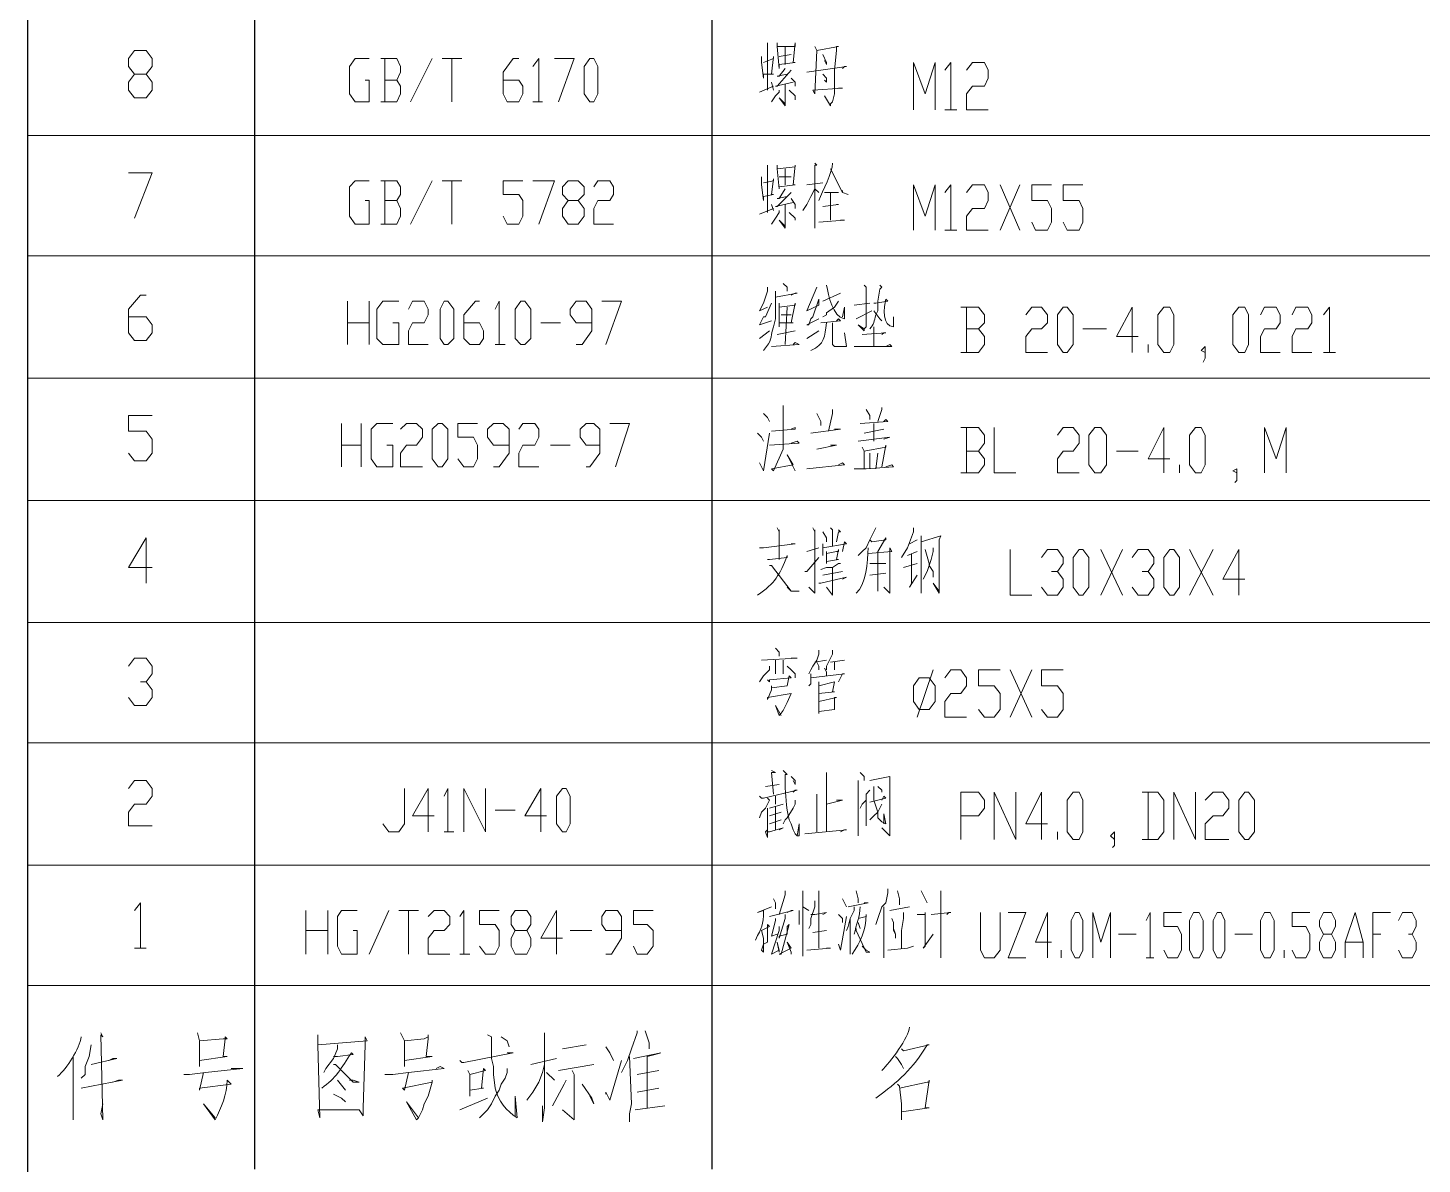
# Model space of a CAD drawing. Header units: millimetres. Extents: x -219 to 948, y -831 to -7.
# Drawn here: x 684 to 811.3, y -700.1 to -596.4 of the extents above; entities that cross this region are included whole.
import ezdxf

# ---------------------------------------------------------------- set-up
doc = ezdxf.new("R2010")
doc.units = ezdxf.units.MM
doc.layers.add('1', color=7, linetype='Continuous')

msp = doc.modelspace()

# ---------------------------------------------------------------- linework, layer by layer
at = {"layer": '1', "color": 0, "lineweight": 25}
for points in [[(684.04, -816.99), (684.04, -495.15)], [(704.74, -683.79), (704.74, -495.15)], [(746.5, -683.79), (746.5, -495.15)], [(704.74, -700.53), (704.74, -683.79)], [(746.5, -700.53), (746.5, -683.79)]]:
    msp.add_lwpolyline(points, dxfattribs=at)
at = {"layer": '1', "color": 0, "lineweight": 5}
for points in [[(751.54, -597.75), (751.54, -598.11), (751.54, -602.07)], [(752.44, -597.75), (752.44, -598.11), (752.62, -600.09), (752.62, -599.73), (754.06, -599.55), (753.88, -599.55), (754.06, -597.75), (754.06, -598.11), (752.44, -598.11)], [(753.16, -598.11), (753.16, -599.73)], [(755.86, -598.11), (756.04, -598.47), (755.86, -602.43), (755.68, -602.07), (758.38, -601.89), (758.02, -601.89)], [(756.04, -598.47), (758.02, -598.11), (757.84, -598.11), (757.84, -598.47), (757.66, -600.27), (757.66, -601.35), (757.66, -602.43), (757.48, -603.15), (757.3, -603.33), (757.3, -603.51), (756.76, -602.61), (757.3, -603.51)], [(693.76, -602.79), (693.22, -602.07), (693.22, -601.35), (693.76, -600.63), (694.84, -600.63), (695.38, -599.91), (695.38, -599.19), (694.84, -598.47), (693.76, -598.47), (693.22, -599.19), (693.22, -599.91), (693.76, -600.63)], [(714.82, -601.17), (715.18, -601.17), (715.18, -603.15), (713.92, -603.15), (713.38, -602.43), (713.38, -599.91), (713.92, -599.19), (715.18, -599.19)], [(717.7, -601.17), (718.06, -600.45), (718.06, -599.91), (717.7, -599.19), (716.26, -599.19)], [(716.62, -599.19), (716.62, -603.15)], [(718.96, -603.15), (720.94, -599.19)], [(721.84, -599.19), (723.64, -599.19)], [(722.74, -599.19), (722.74, -603.15)], [(727.42, -601.17), (728.86, -601.17), (729.22, -601.71), (729.22, -602.43), (728.86, -603.15), (727.78, -603.15), (727.42, -602.43), (727.42, -600.45), (728.32, -599.19), (728.86, -599.19)], [(730.12, -599.91), (730.66, -599.19), (730.66, -603.15)], [(732.1, -599.19), (733.9, -599.19), (732.46, -603.15)], [(735.34, -603.15), (734.8, -602.43), (734.8, -599.91), (735.34, -599.19), (735.7, -599.19), (736.06, -599.91), (736.06, -602.43), (735.7, -603.15), (735.34, -603.15)], [(751, -599.01), (751, -599.55), (751.18, -600.99), (751.18, -600.63), (752.08, -600.63), (751.9, -600.63), (752.08, -599.01), (752.08, -599.19), (751.18, -599.55)], [(752.62, -599.01), (753.7, -598.83)], [(756.58, -598.83), (756.94, -599.55), (756.94, -599.73), (756.76, -599.37)], [(694.84, -600.63), (695.38, -601.35), (695.38, -602.07), (694.84, -602.79), (693.76, -602.79)], [(753.7, -600.27), (752.44, -601.71), (752.26, -601.71), (753.88, -601.35)], [(753.16, -600.09), (752.62, -600.81), (752.44, -600.81), (753.34, -600.63)], [(755.14, -600.45), (758.74, -599.91), (758.56, -599.91), (758.38, -600.09)], [(756.58, -600.63), (756.94, -600.99), (756.94, -601.35), (756.76, -601.17)], [(764.86, -603.87), (764.86, -599.55), (765.94, -602.43), (766.84, -599.55), (766.84, -603.87)], [(767.74, -600.27), (768.28, -599.55), (768.28, -603.87)], [(769.72, -600.27), (770.26, -599.55), (771.34, -599.55), (771.7, -600.27), (771.7, -600.99), (771.34, -601.71), (770.26, -601.71), (769.72, -602.43), (769.72, -603.87), (771.7, -603.87)], [(716.26, -603.15), (717.7, -603.15), (718.06, -602.43), (718.06, -601.71), (717.7, -601.17), (716.62, -601.17)], [(750.82, -602.25), (752.08, -601.71)], [(751.9, -601.35), (752.08, -602.07)], [(753.16, -601.53), (753.16, -603.51), (752.62, -602.79), (753.16, -603.33)], [(753.7, -600.99), (754.06, -601.35), (754.06, -601.71)], [(730.12, -603.15), (731.02, -603.15)], [(752.62, -602.07), (752.62, -602.25), (752.26, -602.61), (751.9, -603.15)], [(753.52, -602.07), (754.06, -602.61), (754.06, -602.97)], [(767.74, -603.87), (768.82, -603.87)], [(684.04, -606.21), (933.7, -606.21)], [(751.54, -608.91), (751.54, -609.27), (751.54, -613.23)], [(752.44, -608.91), (752.44, -609.27), (752.62, -611.07), (752.62, -610.89), (754.06, -610.71), (753.88, -610.71), (754.06, -608.91), (754.06, -609.09), (752.44, -609.27)], [(753.16, -609.27), (753.16, -610.71)], [(755.86, -608.73), (756.04, -608.91), (755.86, -608.91), (755.86, -614.67), (755.86, -613.77)], [(757.3, -609.27), (758.38, -611.43), (758.92, -611.61), (758.38, -611.43), (758.38, -611.25)], [(693.22, -609.63), (695.38, -609.63), (693.76, -613.77)], [(714.82, -612.15), (715.18, -612.15), (715.18, -614.31), (713.92, -614.31), (713.38, -613.59), (713.38, -610.89), (713.92, -610.35), (715.18, -610.35)], [(717.7, -612.15), (718.06, -611.61), (718.06, -610.89), (717.7, -610.35), (716.26, -610.35)], [(716.62, -610.35), (716.62, -614.31)], [(718.96, -614.31), (720.94, -610.35)], [(721.84, -610.35), (723.64, -610.35)], [(722.74, -610.35), (722.74, -614.31)], [(727.42, -613.59), (727.78, -614.31), (728.86, -614.31), (729.22, -613.59), (729.22, -612.15), (728.86, -611.61), (727.42, -611.61), (727.42, -610.35), (729.22, -610.35)], [(730.12, -610.35), (732.1, -610.35), (730.66, -614.31)], [(733.36, -614.31), (732.82, -613.59), (732.82, -612.87), (733.36, -612.15), (734.26, -612.15), (734.8, -611.61), (734.8, -610.89), (734.26, -610.35), (733.36, -610.35), (732.82, -610.89), (732.82, -611.61), (733.36, -612.15)], [(735.7, -610.89), (736.06, -610.35), (737.14, -610.35), (737.5, -610.89), (737.5, -611.61), (737.14, -612.15), (736.06, -612.15), (735.7, -612.87), (735.7, -614.31), (737.5, -614.31)], [(751, -609.99), (751, -610.71), (751.18, -612.15), (751.18, -611.79), (752.08, -611.61), (751.9, -611.61), (752.08, -610.17), (752.08, -610.35), (751.18, -610.53)], [(752.62, -609.99), (753.7, -609.99)], [(755.14, -610.71), (756.58, -610.53)], [(764.86, -614.85), (764.86, -610.71), (765.94, -613.59), (766.84, -610.71), (766.84, -614.85)], [(767.74, -611.43), (768.28, -610.71), (768.28, -614.85)], [(769.72, -611.43), (770.26, -610.71), (771.34, -610.71), (771.7, -611.43), (771.7, -612.15), (771.34, -612.87), (770.26, -612.87), (769.72, -613.59), (769.72, -614.85), (771.7, -614.85)], [(772.78, -614.85), (774.58, -610.71)], [(772.78, -610.71), (774.58, -614.85)], [(775.66, -614.13), (776.02, -614.85), (777.1, -614.85), (777.46, -614.13), (777.46, -612.87), (777.1, -612.15), (775.66, -612.15), (775.66, -610.71), (777.46, -610.71)], [(778.54, -614.13), (778.9, -614.85), (779.98, -614.85), (780.34, -614.13), (780.34, -612.87), (779.98, -612.15), (778.54, -612.15), (778.54, -610.71), (780.34, -610.71)], [(753.7, -611.43), (752.44, -612.69), (752.26, -612.69), (753.88, -612.33)], [(753.16, -611.07), (752.62, -611.97), (752.44, -611.97), (753.34, -611.79)], [(753.7, -611.97), (754.06, -612.51), (754.06, -612.87)], [(755.86, -611.07), (755.5, -611.79), (755.14, -612.51), (754.78, -613.05)], [(755.86, -611.07), (756.22, -611.43)], [(758.02, -611.43), (756.76, -611.43)], [(757.3, -611.43), (757.3, -613.95)], [(716.26, -614.31), (717.7, -614.31), (718.06, -613.59), (718.06, -612.87), (717.7, -612.15), (716.62, -612.15)], [(734.26, -612.15), (734.8, -612.87), (734.8, -613.59), (734.26, -614.31), (733.36, -614.31)], [(750.82, -613.41), (752.08, -612.87)], [(751.9, -612.51), (752.08, -613.05)], [(752.62, -613.05), (752.62, -613.23), (752.26, -613.77), (751.9, -614.31)], [(753.16, -612.51), (753.16, -614.67), (752.62, -613.95), (753.16, -614.49)], [(753.52, -613.23), (754.06, -613.77), (754.06, -613.95)], [(756.58, -612.69), (758.02, -612.51), (757.84, -612.51)], [(756.22, -614.13), (758.56, -613.95), (758.38, -613.95), (758.2, -613.95)], [(767.74, -614.85), (768.82, -614.85)], [(684.04, -617.19), (933.7, -617.19)], [(752.98, -619.71), (753.34, -620.07), (753.34, -620.43)], [(693.22, -622.77), (694.84, -622.77), (695.38, -623.49), (695.38, -624.21), (694.84, -624.93), (693.76, -624.93), (693.22, -624.21), (693.22, -622.05), (694.3, -620.79), (694.84, -620.79)], [(751.54, -620.07), (751.54, -620.43), (751.18, -621.51), (750.82, -622.23), (751.54, -621.87)], [(752.26, -620.97), (754.24, -620.61), (754.06, -620.61), (753.7, -620.79)], [(756.04, -620.07), (755.14, -622.23), (755.14, -622.23), (756.22, -621.69), (756.22, -621.15), (755.68, -622.77), (755.5, -622.95), (755.32, -623.49), (755.14, -623.49), (756.22, -622.95)], [(758.2, -620.61), (756.58, -621.33)], [(760.36, -619.89), (760.54, -620.07), (760.54, -623.67), (760.36, -623.85), (760.36, -624.03), (759.82, -623.49), (760.36, -623.85)], [(713.2, -625.29), (713.2, -621.33)], [(715.18, -621.33), (715.18, -625.29)], [(717.34, -623.31), (717.88, -623.31), (717.88, -625.29), (716.44, -625.29), (715.9, -624.75), (715.9, -622.05), (716.44, -621.33), (717.88, -621.33)], [(718.78, -622.05), (719.14, -621.33), (720.22, -621.33), (720.58, -622.05), (720.58, -622.59), (720.22, -623.31), (719.14, -623.31), (718.78, -624.03), (718.78, -625.29), (720.58, -625.29)], [(722.02, -625.29), (721.66, -624.75), (721.66, -622.05), (722.02, -621.33), (722.38, -621.33), (722.92, -622.05), (722.92, -624.75), (722.38, -625.29), (722.02, -625.29)], [(723.82, -623.31), (725.26, -623.31), (725.62, -624.03), (725.62, -624.75), (725.26, -625.29), (724.36, -625.29), (723.82, -624.75), (723.82, -622.59), (724.9, -621.33), (725.26, -621.33)], [(726.7, -622.05), (727.06, -621.33), (727.06, -625.29)], [(729.04, -625.29), (728.5, -624.75), (728.5, -622.05), (729.04, -621.33), (729.4, -621.33), (729.94, -622.05), (729.94, -624.75), (729.4, -625.29), (729.04, -625.29)], [(734.08, -625.29), (734.62, -625.29), (735.52, -624.03), (735.52, -622.05), (734.98, -621.33), (734.08, -621.33), (733.54, -622.05), (733.54, -622.59), (734.08, -623.31), (735.52, -623.31)], [(736.42, -621.33), (738.22, -621.33), (736.78, -625.29)], [(751.9, -621.51), (751.9, -621.51), (751.36, -622.77), (751.18, -622.77), (750.82, -623.49), (751.9, -623.13)], [(752.62, -621.51), (752.62, -621.87), (752.62, -623.67), (752.62, -623.31), (753.88, -623.31), (753.7, -623.31), (754.06, -621.51), (754.06, -621.69), (752.62, -621.87)], [(753.34, -621.87), (753.16, -625.29)], [(758.02, -621.33), (757.66, -621.87), (756.94, -622.41), (756.94, -622.59), (756.58, -622.77)], [(759.46, -621.69), (760.9, -621.51)], [(759.64, -622.95), (761.08, -622.23)], [(761.26, -622.23), (761.8, -622.95), (761.98, -623.13)], [(770.8, -623.85), (771.34, -623.31), (771.34, -622.59), (770.8, -621.87), (769.18, -621.87)], [(769.72, -621.87), (769.72, -626.01)], [(775.12, -622.59), (775.66, -621.87), (776.56, -621.87), (777.1, -622.59), (777.1, -623.31), (776.56, -623.85), (775.66, -623.85), (775.12, -624.57), (775.12, -626.01), (777.1, -626.01)], [(778.54, -626.01), (778, -625.29), (778, -622.59), (778.54, -621.87), (778.9, -621.87), (779.44, -622.59), (779.44, -625.29), (778.9, -626.01), (778.54, -626.01)], [(785.38, -624.57), (783.4, -624.57), (784.84, -621.87), (784.84, -626.01)], [(787.72, -626.01), (787.18, -625.29), (787.18, -622.59), (787.72, -621.87), (788.26, -621.87), (788.62, -622.59), (788.62, -625.29), (788.26, -626.01), (787.72, -626.01)], [(794.56, -626.01), (794.02, -625.29), (794.02, -622.59), (794.56, -621.87), (795.1, -621.87), (795.46, -622.59), (795.46, -625.29), (795.1, -626.01), (794.56, -626.01)], [(796.54, -622.59), (796.9, -621.87), (797.98, -621.87), (798.34, -622.59), (798.34, -623.31), (797.98, -623.85), (796.9, -623.85), (796.54, -624.57), (796.54, -626.01), (798.34, -626.01)], [(799.42, -622.59), (799.78, -621.87), (800.86, -621.87), (801.22, -622.59), (801.22, -623.31), (800.86, -623.85), (799.78, -623.85), (799.42, -624.57), (799.42, -626.01), (801.22, -626.01)], [(802.3, -622.59), (802.84, -621.87), (802.84, -626.01)], [(713.2, -623.31), (715.18, -623.31)], [(730.84, -623.31), (732.64, -623.31)], [(752.8, -622.59), (753.7, -622.59)], [(756.4, -623.31), (758.2, -623.13), (758.02, -622.95), (757.84, -623.13)], [(757.48, -623.31), (757.48, -625.29), (757.66, -625.47), (757.84, -625.47), (758.56, -625.47), (758.74, -625.47), (758.56, -624.21), (758.74, -625.47)], [(750.82, -624.75), (751.72, -624.03)], [(754.06, -624.03), (752.44, -624.39)], [(755.14, -624.75), (756.22, -624.03)], [(760.18, -624.39), (762.34, -624.21), (762.16, -624.21), (761.98, -624.39)], [(761.26, -623.67), (761.26, -625.47)], [(769.18, -626.01), (770.8, -626.01), (771.34, -625.29), (771.34, -624.57), (770.8, -623.85), (769.72, -623.85)], [(780.34, -623.85), (782.5, -623.85)], [(726.7, -625.29), (727.6, -625.29)], [(751.9, -625.47), (754.42, -625.29), (754.06, -625.11), (753.88, -625.29)], [(759.46, -625.47), (762.88, -625.47), (762.7, -625.29), (762.34, -625.47)], [(786.28, -626.01), (786.28, -625.29)], [(791.32, -626.91), (791.5, -626.55), (791.5, -626.19), (791.5, -625.83), (791.5, -625.47), (791.14, -625.83), (791.5, -626.01), (791.5, -625.83)], [(802.3, -626.01), (803.38, -626.01)], [(684.04, -628.35), (933.7, -628.35)], [(752.98, -630.87), (752.98, -631.41), (752.98, -634.47), (752.98, -634.83), (752.08, -636.81), (751.9, -636.63), (753.88, -636.27), (753.34, -635.37), (753.88, -636.45), (754.06, -636.81)], [(761.98, -631.05), (761.98, -631.23), (761.62, -632.31)], [(693.22, -635.19), (693.76, -635.91), (694.84, -635.91), (695.38, -635.19), (695.38, -633.93), (694.84, -633.21), (693.22, -633.21), (693.22, -631.77), (695.38, -631.77)], [(751.18, -631.59), (751.54, -631.95), (751.72, -632.31)], [(756.04, -631.59), (756.22, -631.95), (756.4, -632.31), (756.4, -632.67)], [(757.48, -631.23), (757.48, -631.59), (757.12, -633.21)], [(760, -632.49), (762.52, -632.31), (762.34, -632.13), (762.16, -632.31)], [(760.54, -631.23), (760.9, -631.77), (760.9, -632.13)], [(712.66, -636.45), (712.66, -632.49)], [(714.46, -632.49), (714.46, -636.45)], [(716.8, -634.47), (717.34, -634.47), (717.34, -636.45), (715.9, -636.45), (715.36, -635.73), (715.36, -633.03), (715.9, -632.49), (717.34, -632.49)], [(718.06, -633.03), (718.6, -632.49), (719.5, -632.49), (720.04, -633.03), (720.04, -633.75), (719.5, -634.47), (718.6, -634.47), (718.06, -635.19), (718.06, -636.45), (720.04, -636.45)], [(721.48, -636.45), (720.94, -635.73), (720.94, -633.03), (721.48, -632.49), (721.84, -632.49), (722.38, -633.03), (722.38, -635.73), (721.84, -636.45), (721.48, -636.45)], [(723.28, -635.73), (723.82, -636.45), (724.72, -636.45), (725.08, -635.73), (725.08, -634.47), (724.72, -633.75), (723.28, -633.75), (723.28, -632.49), (725.08, -632.49)], [(726.52, -636.45), (727.06, -636.45), (727.96, -635.19), (727.96, -633.03), (727.42, -632.49), (726.52, -632.49), (725.98, -633.03), (725.98, -633.75), (726.52, -634.47), (727.96, -634.47)], [(728.86, -633.03), (729.22, -632.49), (730.3, -632.49), (730.66, -633.03), (730.66, -633.75), (730.3, -634.47), (729.22, -634.47), (728.86, -635.19), (728.86, -636.45), (730.66, -636.45)], [(734.98, -636.45), (735.34, -636.45), (736.24, -635.19), (736.24, -633.03), (735.7, -632.49), (734.98, -632.49), (734.44, -633.03), (734.44, -633.75), (734.98, -634.47), (736.24, -634.47)], [(737.14, -632.49), (738.94, -632.49), (737.68, -636.45)], [(750.64, -633.39), (751, -633.75), (751.18, -634.11)], [(750.82, -636.09), (751.18, -636.81), (751.72, -633.39)], [(751.9, -633.21), (754.06, -633.03), (754.06, -632.85), (753.7, -633.03)], [(755.5, -633.39), (758.2, -633.03), (758.02, -633.03), (757.66, -633.03)], [(759.82, -634.11), (762.7, -633.75), (762.7, -633.75), (762.16, -633.93)], [(762.16, -633.03), (760.36, -633.39)], [(761.26, -632.49), (761.26, -634.11)], [(770.8, -635.01), (771.34, -634.29), (771.34, -633.57), (770.8, -632.85), (769.18, -632.85)], [(769.72, -632.85), (769.72, -636.99)], [(772.24, -632.85), (772.24, -636.99), (774.22, -636.99)], [(778, -633.57), (778.54, -632.85), (779.44, -632.85), (779.98, -633.57), (779.98, -634.29), (779.44, -635.01), (778.54, -635.01), (778, -635.73), (778, -636.99), (779.98, -636.99)], [(781.42, -636.99), (780.88, -636.27), (780.88, -633.57), (781.42, -632.85), (781.96, -632.85), (782.5, -633.57), (782.5, -636.27), (781.96, -636.99), (781.42, -636.99)], [(788.26, -635.73), (786.28, -635.73), (787.72, -632.85), (787.72, -636.99)], [(790.6, -636.99), (790.06, -636.27), (790.06, -633.57), (790.6, -632.85), (791.14, -632.85), (791.5, -633.57), (791.5, -636.27), (791.14, -636.99), (790.6, -636.99)], [(796.9, -636.99), (796.9, -632.85), (797.98, -635.73), (798.88, -632.85), (798.88, -636.99)], [(712.66, -634.47), (714.46, -634.47)], [(731.74, -634.47), (733.54, -634.47)], [(751.72, -634.47), (754.42, -634.29), (754.24, -634.11), (753.7, -634.29)], [(756.04, -634.83), (757.84, -634.47), (757.3, -634.47)], [(760.18, -634.65), (760.36, -635.01), (760.36, -636.63)], [(760.36, -635.01), (762.34, -634.65), (762.34, -634.47), (761.98, -636.45)], [(769.18, -636.99), (770.8, -636.99), (771.34, -636.27), (771.34, -635.73), (770.8, -635.01), (769.72, -635.01)], [(783.4, -635.01), (785.38, -635.01)], [(755.14, -636.63), (758.56, -636.27), (758.38, -636.09), (758.02, -636.27)], [(759.46, -636.63), (759.64, -636.63), (760.54, -636.63), (763.06, -636.45), (762.88, -636.27), (762.34, -636.45)], [(760.9, -635.19), (760.9, -636.63)], [(761.62, -635.19), (761.44, -636.63)], [(789.16, -636.99), (789.16, -636.27)], [(794.2, -637.89), (794.38, -637.71), (794.38, -637.35), (794.38, -636.81), (794.38, -636.63), (794.02, -636.81), (794.38, -636.99), (794.38, -636.81)], [(684.04, -639.51), (933.7, -639.51)], [(752.44, -642.03), (752.62, -642.39), (752.62, -642.21), (752.62, -644.91)], [(755.68, -642.03), (755.86, -642.39), (755.86, -642.21), (755.86, -647.97), (755.32, -647.43)], [(756.58, -642.39), (756.94, -642.93), (756.94, -643.29)], [(757.3, -642.03), (757.48, -642.21), (757.48, -643.65)], [(758.02, -642.21), (758.2, -642.39), (758.02, -642.39), (757.84, -643.29)], [(761.44, -642.03), (761.26, -642.39), (760.9, -643.11), (760.9, -643.11), (760.54, -643.83), (760.18, -644.19), (759.82, -644.55)], [(764.86, -642.03), (764.86, -642.39), (764.32, -643.83), (763.78, -644.73)], [(695.38, -645.63), (693.22, -645.63), (694.84, -642.93), (694.84, -647.07)], [(750.82, -643.83), (751.18, -643.83), (754.06, -643.47), (754.06, -643.47), (753.7, -643.47)], [(755.14, -644.19), (756.22, -643.83)], [(756.58, -643.47), (756.58, -644.55), (756.58, -643.83), (758.74, -643.47), (758.56, -643.29), (758.38, -644.19)], [(760.72, -644.37), (762.88, -644.19), (762.7, -643.83), (762.7, -647.43), (762.7, -647.97), (762.16, -647.43), (762.7, -647.97)], [(760.9, -643.11), (761.08, -643.29), (762.34, -643.11), (762.34, -642.93), (761.62, -644.19), (761.62, -647.79), (761.62, -646.71)], [(764.5, -643.47), (765.22, -643.11)], [(765.58, -642.75), (765.58, -643.29), (765.58, -647.97), (765.58, -647.07)], [(765.58, -643.29), (767.38, -642.75), (767.38, -642.75), (767.2, -643.11), (767.2, -647.97), (766.66, -647.07), (767.2, -647.79)], [(766.66, -643.83), (766.66, -644.19), (766.48, -644.91), (766.12, -645.99), (765.76, -646.71)], [(754.96, -645.99), (755.14, -645.99), (755.14, -645.99), (756.22, -644.73)], [(756.94, -644.19), (756.94, -644.37), (756.94, -645.27), (756.94, -645.09), (758.02, -644.91), (757.84, -644.91), (758.02, -644.01), (758.02, -644.19), (757.84, -644.19), (756.94, -644.37)], [(765.22, -644.19), (764.32, -644.55)], [(764.68, -644.37), (764.68, -647.07), (764.5, -647.43), (765.22, -646.35)], [(765.94, -644.01), (766.3, -645.27), (766.3, -645.45), (766.66, -645.99), (766.66, -646.35), (766.66, -646.53)], [(773.68, -644.01), (773.68, -648.15), (775.66, -648.15)], [(776.56, -644.73), (777.1, -644.01), (778, -644.01), (778.54, -644.73), (778.54, -645.27), (778, -645.99), (777.46, -645.99)], [(779.98, -648.15), (779.44, -647.43), (779.44, -644.73), (779.98, -644.01), (780.34, -644.01), (780.88, -644.73), (780.88, -647.43), (780.34, -648.15), (779.98, -648.15)], [(781.96, -648.15), (783.94, -644.01)], [(781.96, -644.01), (783.94, -648.15)], [(784.84, -644.73), (785.38, -644.01), (786.28, -644.01), (786.82, -644.73), (786.82, -645.27), (786.28, -645.99), (785.74, -645.99)], [(788.26, -648.15), (787.72, -647.43), (787.72, -644.73), (788.26, -644.01), (788.62, -644.01), (789.16, -644.73), (789.16, -647.43), (788.62, -648.15), (788.26, -648.15)], [(790.06, -648.15), (792.22, -644.01)], [(790.06, -644.01), (792.22, -648.15)], [(795.1, -646.71), (793.12, -646.71), (794.56, -644.01), (794.56, -648.15)], [(751.72, -645.45), (751.9, -645.45), (753.7, -647.79), (754.42, -647.79), (753.7, -647.79), (753.34, -647.43)], [(758.02, -645.27), (758.2, -645.27), (758.02, -645.27), (757.48, -645.63), (756.94, -645.63), (756.4, -645.81)], [(756.58, -646.35), (758.38, -645.99)], [(757.48, -645.63), (757.48, -648.15), (756.94, -647.43), (757.48, -648.15), (757.48, -647.97)], [(762.34, -645.27), (760.9, -645.27)], [(760.9, -646.35), (762.34, -646.17)], [(765.22, -645.27), (763.96, -645.63)], [(778, -645.99), (778.54, -646.71), (778.54, -647.43), (778, -648.15), (777.1, -648.15), (776.56, -647.43)], [(786.28, -645.99), (786.82, -646.71), (786.82, -647.43), (786.28, -648.15), (785.38, -648.15), (784.84, -647.43)], [(756.22, -647.07), (756.4, -647.07), (758.74, -646.53), (758.74, -646.53), (758.38, -646.71)], [(684.04, -650.67), (933.7, -650.67)], [(693.22, -654.63), (693.76, -653.91), (694.84, -653.91), (695.38, -654.63), (695.38, -655.35), (694.84, -656.07), (694.3, -656.07)], [(751, -654.09), (754.24, -653.91), (753.7, -653.91)], [(752.26, -653.01), (752.62, -653.37), (752.62, -653.73)], [(752.26, -654.09), (752.26, -655.35)], [(752.98, -654.09), (752.98, -655.35)], [(756.22, -653.19), (756.22, -653.55), (756.04, -654.09), (755.68, -654.63), (755.68, -654.63), (755.5, -654.99), (755.32, -655.35)], [(755.86, -654.27), (756.94, -654.09)], [(757.48, -653.19), (757.48, -653.55), (757.3, -653.91), (756.94, -654.63), (756.94, -654.99)], [(757.3, -654.27), (758.56, -654.09)], [(751.72, -654.63), (751.72, -654.99), (751.54, -655.17), (751.18, -655.53), (750.82, -656.07), (750.82, -656.07)], [(753.34, -654.63), (753.7, -654.99), (754.06, -655.35), (754.06, -655.71)], [(755.5, -655.35), (755.5, -656.07), (755.5, -656.25), (755.32, -656.43)], [(755.5, -655.71), (758.56, -655.35), (758.38, -655.35), (758.02, -656.07)], [(756.04, -654.27), (756.22, -654.63), (756.22, -654.99)], [(756.76, -654.81), (756.94, -655.17), (756.94, -655.53)], [(757.66, -654.27), (757.66, -654.63), (757.66, -654.99)], [(765.22, -659.31), (766.66, -654.99)], [(767.74, -655.71), (768.28, -654.99), (769.18, -654.99), (769.72, -655.71), (769.72, -656.43), (769.18, -657.15), (768.28, -657.15), (767.74, -657.87), (767.74, -659.31), (769.72, -659.31)], [(770.8, -658.59), (771.34, -659.31), (772.24, -659.31), (772.78, -658.59), (772.78, -657.15), (772.24, -656.43), (770.8, -656.43), (770.8, -654.99), (772.78, -654.99)], [(773.68, -659.31), (775.66, -654.99)], [(773.68, -654.99), (775.66, -659.31)], [(776.56, -658.59), (777.1, -659.31), (778, -659.31), (778.54, -658.59), (778.54, -657.15), (778, -656.43), (776.56, -656.43), (776.56, -654.99), (778.54, -654.99)], [(694.84, -656.07), (695.38, -656.79), (695.38, -657.51), (694.84, -658.23), (693.76, -658.23), (693.22, -657.51)], [(756.22, -656.07), (756.22, -658.95), (756.22, -658.41)], [(756.22, -656.43), (757.66, -656.07), (757.66, -656.07), (757.48, -656.97), (757.66, -656.97), (756.22, -657.15)], [(765.4, -658.59), (764.86, -657.87), (764.86, -656.43), (765.4, -655.71), (766.3, -655.71), (766.84, -656.43), (766.84, -657.87), (766.3, -658.59), (765.4, -658.59)], [(756.22, -657.87), (757.84, -657.51), (757.66, -657.51), (757.66, -658.59), (757.66, -658.59), (756.22, -658.77)], [(684.04, -661.65), (933.7, -661.65)], [(751.9, -664.17), (752.26, -664.35), (751.9, -664.35), (752.08, -666.33)], [(693.22, -665.79), (693.76, -665.07), (694.84, -665.07), (695.38, -665.79), (695.38, -666.51), (694.84, -667.23), (693.76, -667.23), (693.22, -667.95), (693.22, -669.21), (695.38, -669.21)], [(751.36, -665.61), (752.62, -665.43)], [(753.7, -664.71), (754.06, -665.07), (754.06, -665.43), (753.88, -665.07)], [(756.94, -664.35), (756.94, -669.75)], [(759.82, -665.07), (759.82, -665.43), (759.82, -665.25), (759.82, -669.03), (759.82, -670.11), (759.82, -669.39)], [(760, -664.35), (760.36, -664.71), (760.36, -665.07)], [(760.9, -665.07), (762.7, -664.71), (762.7, -669.75), (762.7, -669.93), (762.7, -670.11), (762.34, -669.75), (761.98, -669.39), (762.7, -670.11)], [(716.44, -669.03), (716.98, -669.75), (717.88, -669.75), (718.42, -669.03), (718.42, -665.79)], [(721.12, -668.31), (719.14, -668.31), (720.58, -665.79), (720.58, -669.75)], [(722.02, -666.51), (722.38, -665.79), (722.38, -669.75)], [(723.82, -669.75), (723.82, -665.79), (725.8, -669.75), (725.8, -665.79)], [(731.38, -668.31), (729.4, -668.31), (730.84, -665.79), (730.84, -669.75)], [(732.82, -669.75), (732.28, -669.03), (732.28, -666.51), (732.82, -665.79), (733.18, -665.79), (733.54, -666.51), (733.54, -669.03), (733.18, -669.75), (732.82, -669.75)], [(750.82, -666.51), (751, -666.69), (751.18, -666.69), (754.24, -665.97), (754.06, -665.97), (753.88, -666.15)], [(751.54, -666.69), (751.72, -666.87), (751.72, -666.87), (751.36, -667.59), (751, -667.95), (750.82, -668.49)], [(752.26, -666.51), (752.26, -666.87), (752.26, -667.23)], [(756.04, -666.33), (756.04, -669.75)], [(760.9, -665.97), (760.54, -666.33), (760.54, -666.87), (760.18, -667.23), (760, -667.59)], [(760.54, -666.51), (760.54, -669.21), (760.54, -668.49)], [(760.9, -667.05), (762.34, -666.69), (762.16, -666.51), (761.98, -666.87)], [(761.26, -665.61), (761.26, -665.79), (761.26, -666.87), (761.62, -667.95), (761.62, -668.49), (761.98, -668.85), (762.34, -669.03), (762.16, -668.13), (762.16, -669.03)], [(761.62, -665.61), (761.98, -665.97), (761.98, -666.15)], [(769.18, -670.47), (769.18, -666.15), (770.8, -666.15), (771.34, -666.87), (771.34, -667.59), (770.8, -668.31), (769.18, -668.31)], [(772.24, -670.47), (772.24, -666.15), (774.22, -670.47), (774.22, -666.15)], [(777.1, -669.03), (775.12, -669.03), (776.56, -666.15), (776.56, -670.47)], [(779.44, -670.47), (778.9, -669.75), (778.9, -666.87), (779.44, -666.15), (779.98, -666.15), (780.34, -666.87), (780.34, -669.75), (779.98, -670.47), (779.44, -670.47)], [(785.74, -670.47), (787.18, -670.47), (787.72, -669.75), (787.72, -666.87), (787.18, -666.15), (785.74, -666.15)], [(786.28, -666.15), (786.28, -670.47)], [(788.62, -670.47), (788.62, -666.15), (790.6, -670.47), (790.6, -666.15)], [(791.5, -666.87), (792.22, -666.15), (793.12, -666.15), (793.66, -666.87), (793.66, -667.59), (793.12, -668.31), (792.22, -668.31), (791.5, -669.03), (791.5, -670.47), (793.66, -670.47)], [(795.1, -670.47), (794.56, -669.75), (794.56, -666.87), (795.1, -666.15), (795.46, -666.15), (796, -666.87), (796, -669.75), (795.46, -670.47), (795.1, -670.47)], [(726.7, -667.77), (728.5, -667.77)], [(751.54, -667.59), (751.54, -670.29), (751.36, -669.75), (751.54, -669.57)], [(751.72, -667.59), (752.98, -667.23)], [(751.72, -668.31), (752.8, -667.95)], [(752.26, -667.41), (752.26, -669.57)], [(752.26, -667.41), (752.26, -669.57)], [(754.06, -666.87), (754.06, -667.23), (754.06, -667.23), (753.88, -667.59), (753.34, -668.49), (753.16, -668.67), (752.98, -669.03)], [(756.94, -667.23), (758.38, -666.87), (758.02, -666.87), (757.84, -666.87)], [(761.98, -667.23), (761.62, -667.95), (761.26, -668.31), (760.9, -668.67)], [(751.72, -669.03), (752.8, -668.67)], [(722.02, -669.75), (722.92, -669.75)], [(751.54, -669.75), (751.72, -669.75), (752.98, -669.39), (752.98, -669.39), (752.62, -669.57)], [(754.96, -669.93), (758.74, -669.57), (758.56, -669.57), (758.2, -669.75)], [(778, -670.47), (778, -669.75)], [(783.04, -671.19), (783.22, -671.01), (783.22, -670.65), (783.22, -670.11), (783.22, -669.75), (782.86, -670.11), (783.22, -670.47), (783.22, -670.11)], [(684.04, -672.81), (933.7, -672.81)], [(753.16, -675.15), (753.16, -675.51), (752.62, -677.31)], [(754.78, -675.15), (754.78, -681.09), (754.78, -680.73), (754.78, -680.19)], [(756.22, -675.15), (756.22, -680.37)], [(759.64, -675.15), (759.82, -675.87), (759.82, -676.23)], [(762.52, -674.97), (762.52, -675.33), (762.34, -676.23), (761.98, -676.59), (761.62, -677.67), (761.44, -678.21)], [(763.42, -675.15), (763.6, -675.87), (763.6, -676.41), (763.6, -676.05)], [(765.58, -675.15), (765.94, -675.87), (766.12, -676.23)], [(767.38, -675.15), (767.38, -681.27), (767.38, -680.19)], [(693.76, -676.95), (694.3, -676.23), (694.3, -680.37)], [(709.42, -680.91), (709.42, -676.95)], [(711.4, -676.95), (711.4, -680.91)], [(713.74, -678.75), (714.1, -678.75), (714.1, -680.91), (712.66, -680.91), (712.3, -680.19), (712.3, -677.49), (712.66, -676.95), (714.1, -676.95)], [(715.18, -680.91), (716.98, -676.95)], [(717.88, -676.95), (719.68, -676.95)], [(718.78, -676.95), (718.78, -680.91)], [(720.58, -677.49), (721.12, -676.95), (722.02, -676.95), (722.56, -677.49), (722.56, -678.21), (722.02, -678.75), (721.12, -678.75), (720.58, -679.47), (720.58, -680.91), (722.56, -680.91)], [(723.46, -677.49), (723.82, -676.95), (723.82, -680.91)], [(725.26, -680.19), (725.8, -680.91), (726.7, -680.91), (727.06, -680.19), (727.06, -678.75), (726.7, -678.21), (725.26, -678.21), (725.26, -676.95), (727.06, -676.95)], [(728.5, -680.91), (728.14, -680.19), (728.14, -679.47), (728.5, -678.75), (729.58, -678.75), (729.94, -678.21), (729.94, -677.49), (729.58, -676.95), (728.5, -676.95), (728.14, -677.49), (728.14, -678.21), (728.5, -678.75)], [(732.82, -679.47), (730.84, -679.47), (732.28, -676.95), (732.28, -680.91)], [(736.78, -680.91), (737.32, -680.91), (738.22, -679.47), (738.22, -677.49), (737.86, -676.95), (736.78, -676.95), (736.42, -677.49), (736.42, -678.21), (736.78, -678.75), (738.22, -678.75)], [(739.3, -680.19), (739.66, -680.91), (740.56, -680.91), (741.1, -680.19), (741.1, -678.75), (740.56, -678.21), (739.3, -678.21), (739.3, -676.95), (741.1, -676.95)], [(751.72, -677.49), (753.88, -676.95), (753.7, -676.95), (753.34, -677.13)], [(752.08, -675.87), (752.26, -676.23), (752.26, -676.77)], [(754.42, -676.95), (754.42, -677.67), (754.42, -678.03), (754.42, -678.21)], [(754.78, -676.59), (755.32, -676.95)], [(755.86, -676.05), (755.86, -676.59), (755.5, -677.67), (755.5, -678.21), (755.32, -678.57)], [(758.38, -675.87), (758.56, -676.23), (758.74, -676.59)], [(759.46, -676.59), (759.46, -676.95), (759.1, -677.67), (758.92, -678.39), (758.74, -678.75)], [(758.92, -676.59), (760.72, -676.23), (760.36, -676.23)], [(762.16, -676.59), (762.16, -681.27), (762.16, -680.37)], [(762.7, -676.95), (764.5, -676.59)], [(751, -678.75), (751.18, -679.47), (751.18, -680.73), (751, -680.55), (751.18, -680.01), (751.54, -679.83), (751.54, -679.83), (751.54, -678.21), (751.72, -678.39), (751, -678.75)], [(752.26, -677.67), (752.26, -677.85), (751.9, -679.29), (752.44, -679.11)], [(753.16, -677.31), (753.16, -677.67), (752.62, -679.47), (752.62, -679.29), (753.34, -679.11), (753.34, -678.39), (753.52, -678.21), (752.8, -680.91), (752.62, -680.91), (753.7, -680.37), (753.34, -679.83), (753.7, -680.73), (753.7, -680.91)], [(755.5, -677.31), (755.86, -677.31), (756.94, -677.13), (756.94, -677.13), (756.58, -677.31)], [(758.02, -677.31), (758.38, -677.67), (758.38, -677.67), (758.38, -678.03)], [(758.02, -680.01), (758.2, -680.55), (758.74, -677.49)], [(759.1, -677.67), (759.1, -680.91), (759.1, -680.19)], [(759.82, -678.03), (760, -678.57)], [(762.88, -677.67), (763.06, -678.03), (763.06, -678.75), (763.24, -679.11), (763.24, -679.47), (763.24, -679.11), (763.06, -678.57)], [(763.96, -677.13), (763.96, -677.67), (763.78, -678.75), (763.78, -679.47), (763.78, -680.37)], [(765.22, -677.31), (765.94, -677.31), (765.94, -677.13), (765.94, -680.19), (765.76, -680.37), (766.66, -679.11)], [(766.48, -677.31), (768.28, -677.13), (768.1, -677.13), (767.92, -677.31)], [(770.98, -677.13), (770.98, -680.55), (771.34, -681.27), (772.24, -681.27), (772.78, -680.55), (772.78, -677.13)], [(773.5, -677.13), (775.12, -677.13), (773.5, -681.27), (775.12, -681.27)], [(777.46, -679.83), (776.02, -679.83), (777.1, -677.13), (777.1, -681.27)], [(779.62, -681.27), (779.26, -680.55), (779.26, -677.85), (779.62, -677.13), (779.98, -677.13), (780.34, -677.85), (780.34, -680.55), (779.98, -681.27), (779.62, -681.27)], [(781.24, -681.27), (781.24, -677.13), (781.96, -679.83), (782.86, -677.13), (782.86, -681.27)], [(786.1, -677.85), (786.46, -677.13), (786.46, -681.27)], [(787.72, -680.55), (788.08, -681.27), (788.98, -681.27), (789.34, -680.55), (789.34, -679.11), (788.98, -678.39), (787.72, -678.39), (787.72, -677.13), (789.34, -677.13)], [(790.42, -681.27), (790.06, -680.55), (790.06, -677.85), (790.42, -677.13), (790.96, -677.13), (791.32, -677.85), (791.32, -680.55), (790.96, -681.27), (790.42, -681.27)], [(792.58, -681.27), (792.22, -680.55), (792.22, -677.85), (792.58, -677.13), (792.94, -677.13), (793.3, -677.85), (793.3, -680.55), (792.94, -681.27), (792.58, -681.27)], [(796.9, -681.27), (796.54, -680.55), (796.54, -677.85), (796.9, -677.13), (797.44, -677.13), (797.8, -677.85), (797.8, -680.55), (797.44, -681.27), (796.9, -681.27)], [(799.42, -680.55), (799.78, -681.27), (800.68, -681.27), (801.04, -680.55), (801.04, -679.11), (800.68, -678.39), (799.42, -678.39), (799.42, -677.13), (801.04, -677.13)], [(802.3, -681.27), (801.94, -680.55), (801.94, -679.83), (802.3, -679.11), (803.02, -679.11), (803.38, -678.39), (803.38, -677.85), (803.02, -677.13), (802.3, -677.13), (801.94, -677.85), (801.94, -678.39), (802.3, -679.11)], [(804.28, -681.27), (804.28, -679.83), (805.18, -677.13), (805.9, -679.83), (805.9, -681.27)], [(806.8, -681.27), (806.8, -677.13), (808.42, -677.13)], [(809.14, -677.85), (809.5, -677.13), (810.4, -677.13), (810.76, -677.85), (810.76, -678.39), (810.4, -679.11), (810.04, -679.11)], [(709.42, -678.75), (711.4, -678.75)], [(729.58, -678.75), (729.94, -679.47), (729.94, -680.19), (729.58, -680.91), (728.5, -680.91)], [(733.54, -678.75), (735.52, -678.75)], [(752.62, -678.39), (752.62, -678.75), (751.9, -680.91), (751.9, -680.91), (752.62, -680.55), (752.44, -679.83), (752.62, -680.73), (752.62, -680.55)], [(755.68, -678.93), (756.94, -678.75)], [(759.64, -678.57), (759.64, -678.75), (760.54, -680.73), (760.9, -680.73), (760.54, -680.55), (760.18, -680.19)], [(783.58, -679.11), (785.2, -679.11)], [(794.2, -679.11), (795.82, -679.11)], [(803.02, -679.11), (803.38, -679.83), (803.38, -680.55), (803.02, -681.27), (802.3, -681.27)], [(806.8, -679.11), (807.52, -679.11)], [(810.4, -679.11), (810.76, -679.83), (810.76, -680.55), (810.4, -681.27), (809.5, -681.27), (809.14, -680.55)], [(693.76, -680.37), (694.84, -680.37)], [(755.14, -680.55), (757.3, -680.37), (756.94, -680.37)], [(762.52, -680.55), (764.32, -680.37), (764.86, -680.19)], [(778.36, -681.27), (778.36, -680.55)], [(798.7, -681.27), (798.7, -680.55)], [(804.28, -679.83), (805.9, -679.83)], [(723.46, -680.91), (724.36, -680.91)], [(786.1, -681.27), (786.82, -681.27)], [(684.04, -683.79), (933.7, -683.79)], [(690.7, -688.11), (690.88, -688.47), (690.7, -688.29), (690.88, -696.03), (690.7, -695.49), (690.88, -694.59)], [(699.52, -688.11), (699.7, -688.83), (699.7, -691.17), (699.7, -690.63), (702.22, -690.27), (701.86, -690.27), (702.04, -688.65), (702.04, -688.47), (702.22, -688.65), (701.86, -688.65), (699.7, -688.83)], [(710.5, -688.29), (710.5, -689.19), (710.68, -695.85), (710.5, -695.13), (714.28, -695.13), (713.56, -695.13)], [(710.5, -689.19), (715, -688.83), (714.82, -688.47), (714.82, -689.19), (714.64, -694.95), (714.64, -695.67), (714.28, -695.13)], [(718.06, -688.11), (718.42, -688.83), (718.42, -691.17), (718.42, -690.63), (720.94, -690.27), (720.4, -690.27), (720.58, -688.65), (720.58, -688.29), (720.58, -688.47), (720.22, -688.65), (718.42, -688.83)], [(727.24, -688.47), (727.78, -688.83), (727.96, -689.37)], [(731.2, -688.11), (731.2, -694.95), (731.02, -696.21), (731.02, -694.77)], [(739.66, -687.93), (739.66, -688.11), (739.12, -689.55), (738.76, -690.63), (738.22, -691.71)], [(740.38, -687.93), (740.74, -689.01), (740.74, -689.19), (740.74, -689.55)], [(689.8, -689.19), (689.62, -690.27), (689.26, -691.17), (689.26, -691.89), (688.9, -692.25)], [(712.3, -689.19), (712.3, -689.55), (711.94, -690.45), (711.22, -691.35), (711.04, -691.71)], [(732.82, -689.55), (734.98, -689.19)], [(736.78, -689.37), (737.14, -689.91), (737.5, -690.63)], [(688.18, -690.27), (688.18, -696.03), (688.18, -694.95)], [(689.8, -690.99), (692.14, -690.45), (691.78, -690.45), (691.42, -690.63)], [(711.94, -690.99), (712.12, -690.99), (713.74, -692.61), (714.28, -692.61), (713.74, -692.43), (713.38, -692.43)], [(723.46, -690.63), (723.64, -690.81), (723.82, -690.81), (728.32, -689.91), (728.14, -689.91), (727.78, -689.91)], [(731.2, -690.99), (731.02, -691.71), (730.66, -692.61), (730.12, -693.51), (729.58, -694.23)], [(729.94, -690.99), (732.28, -690.45)], [(732.46, -691.53), (735.7, -690.99)], [(736.78, -693.69), (736.78, -693.51), (737.14, -694.23), (738.22, -690.63)], [(738.94, -690.27), (739.12, -694.59), (738.94, -695.49), (738.94, -696.21), (738.94, -695.67)], [(739.3, -690.45), (741.82, -689.91), (741.82, -689.91), (741.28, -690.09), (740.56, -690.27), (740.56, -694.95)], [(763.24, -690.27), (763.42, -690.45), (763.78, -690.99), (763.96, -691.35), (763.78, -690.99)], [(698.26, -691.89), (698.8, -691.89), (700.24, -691.71), (703.66, -691.35), (703.3, -691.35), (702.58, -691.35)], [(716.62, -691.89), (717.34, -691.89), (718.78, -691.71), (722.02, -691.35), (721.66, -691.17), (721.3, -691.35)], [(718.78, -691.71), (718.42, -693.33), (718.24, -693.15), (720.94, -692.61), (720.94, -692.43), (720.94, -692.61), (720.58, -693.87), (720.22, -694.59), (720.04, -695.13), (719.86, -695.49), (719.68, -695.85), (719.5, -696.03), (718.6, -694.41), (719.68, -695.85)], [(724.18, -691.53), (724.36, -691.89), (724.36, -693.87), (724.36, -693.33), (725.62, -693.15), (725.44, -693.15), (725.62, -691.35), (725.8, -691.53), (724.36, -691.89)], [(727.78, -691.35), (727.78, -691.71), (727.6, -692.25), (727.24, -692.79), (727.06, -693.33), (726.7, -693.87), (726.34, -694.59), (725.98, -695.13), (725.26, -695.85)], [(731.38, -691.71), (732.1, -692.43)], [(733.72, -691.53), (733.9, -691.89), (733.9, -695.13), (733.9, -695.85), (733.9, -696.03), (732.82, -695.13), (733.9, -696.03)], [(739.66, -691.89), (741.64, -691.53)], [(688.9, -693.15), (692.68, -692.43), (692.32, -692.43), (691.78, -692.61)], [(712.3, -692.43), (713.02, -693.33)], [(733.18, -692.43), (733, -692.79), (731.92, -694.77)], [(734.62, -692.79), (735.52, -694.05), (735.7, -694.59), (735.34, -693.87)], [(739.66, -693.51), (741.64, -693.15)], [(763.42, -692.79), (763.6, -692.97), (763.78, -694.59), (763.78, -696.03), (763.78, -695.31), (766.3, -694.95), (765.94, -694.95), (766.3, -692.43), (766.3, -692.61), (766.12, -692.61), (763.6, -693.15)], [(711.94, -693.69), (712.66, -694.05), (713.02, -694.41)], [(723.46, -695.13), (723.46, -695.13), (725.98, -694.05)], [(739.48, -695.13), (742.18, -694.77)]]:
    msp.add_lwpolyline(points, dxfattribs=at)
for points in [[(757.48, -608.73), (757.48, -609.63), (756.58, -611.25), (756.22, -612.15)], [(756.94, -623.31), (756.76, -624.57), (756.76, -625.29), (755.5, -625.83)], [(760.72, -643.83), (760.72, -645.09), (760.54, -647.25), (759.64, -647.97)], [(760, -676.59), (760, -677.49), (759.64, -678.21), (759.46, -679.11)], [(688.9, -688.47), (688.72, -689.55), (687.64, -691.35), (686.74, -692.07)], [(764.5, -687.57), (764.5, -688.47), (762.7, -690.81), (761.98, -691.53)]]:
    msp.add_open_spline(points, degree=3, dxfattribs=at)
for points, knots in [([(752.26, -620.43), (752.26, -620.43), (752.26, -620.97), (752.26, -620.97), (752.26, -620.97), (752.26, -621.69), (752.26, -621.69), (752.26, -621.69), (752.26, -622.95), (752.26, -622.95), (752.26, -622.95), (752.08, -623.67), (752.08, -623.67), (751.72, -624.93), (752.08, -624.75), (751.18, -625.83)], [0, 0, 0, 0, 1, 1, 1, 2, 2, 2, 3, 3, 3, 4, 4, 4, 5, 5, 5, 5]), ([(756.94, -619.89), (757.12, -620.79), (757.48, -622.77), (758.56, -622.95), (758.56, -622.95), (758.56, -621.87), (758.56, -621.87), (758.56, -621.87), (758.38, -622.77), (758.38, -622.77)], [0, 0, 0, 0, 1, 1, 1, 2, 2, 2, 3, 3, 3, 3]), ([(761.8, -619.89), (761.8, -619.89), (761.98, -620.07), (761.98, -620.07), (761.98, -620.07), (761.8, -620.25), (761.8, -620.25), (761.8, -620.25), (761.62, -621.33), (761.62, -621.33), (761.62, -621.33), (761.62, -621.87), (761.62, -621.87), (761.62, -621.87), (761.62, -622.23), (761.62, -622.23), (761.62, -622.23), (761.44, -622.59), (761.44, -622.59), (761.26, -623.13), (761.26, -623.49), (760.9, -623.85)], [0, 0, 0, 0, 1, 1, 1, 2, 2, 2, 3, 3, 3, 4, 4, 4, 5, 5, 5, 6, 6, 6, 7, 7, 7, 7]), ([(761.26, -621.51), (761.26, -621.51), (761.44, -621.51), (761.44, -621.51), (761.44, -621.51), (762.52, -621.33), (762.52, -621.33), (762.52, -621.33), (762.34, -621.15), (762.34, -621.15), (762.16, -621.87), (761.98, -623.67), (763.06, -623.67), (763.06, -623.67), (763.06, -622.77), (763.06, -622.77), (763.06, -622.77), (763.06, -623.67), (763.06, -623.67)], [0, 0, 0, 0, 1, 1, 1, 2, 2, 2, 3, 3, 3, 4, 4, 4, 5, 5, 5, 6, 6, 6, 6]), ([(751.54, -644.91), (751.54, -644.91), (751.72, -644.91), (751.72, -644.91), (751.72, -644.91), (753.34, -644.73), (753.34, -644.73), (753.34, -644.73), (753.34, -644.55), (753.34, -644.55), (752.62, -646.35), (752.26, -647.07), (750.64, -648.15)], [0, 0, 0, 0, 1, 1, 1, 2, 2, 2, 3, 3, 3, 4, 4, 4, 4]), ([(751.54, -655.89), (751.54, -655.89), (751.72, -656.07), (751.72, -656.07), (751.72, -656.07), (751.72, -655.89), (751.72, -655.89), (751.72, -655.89), (753.7, -655.71), (753.7, -655.71), (753.7, -655.71), (753.52, -655.53), (753.52, -655.53), (753.52, -655.53), (753.34, -656.43), (753.34, -656.43), (753.34, -656.43), (753.34, -656.43), (753.34, -656.43), (753.34, -656.43), (751.9, -656.61), (751.9, -656.61), (751.9, -656.61), (751.9, -656.43), (751.9, -656.43), (751.9, -656.43), (751.9, -656.79), (751.9, -656.79), (751.9, -656.79), (751.54, -657.69), (751.54, -657.69), (751.54, -657.69), (751.54, -657.51), (751.54, -657.51), (751.54, -657.51), (753.7, -657.15), (753.7, -657.15), (753.7, -657.15), (753.7, -657.15), (753.7, -657.15), (753.34, -657.87), (753.16, -658.59), (752.62, -659.13), (752.62, -659.13), (752.26, -658.23), (752.26, -658.23), (752.26, -658.23), (752.8, -659.13), (752.8, -659.13)], [0, 0, 0, 0, 1, 1, 1, 2, 2, 2, 3, 3, 3, 4, 4, 4, 5, 5, 5, 6, 6, 6, 7, 7, 7, 8, 8, 8, 9, 9, 9, 10, 10, 10, 11, 11, 11, 12, 12, 12, 13, 13, 13, 14, 14, 14, 15, 15, 15, 16, 16, 16, 16]), ([(752.98, -664.17), (752.98, -664.17), (753.34, -664.53), (753.34, -664.53), (753.34, -664.53), (753.16, -664.53), (753.16, -664.53), (753.16, -665.79), (753.16, -666.51), (753.34, -667.77), (753.34, -667.77), (753.52, -668.67), (753.52, -668.67), (753.52, -668.67), (753.7, -669.03), (753.7, -669.03), (753.7, -669.03), (753.88, -669.57), (753.88, -669.57), (753.88, -669.57), (754.06, -669.93), (754.06, -669.93), (754.06, -669.93), (754.24, -670.11), (754.24, -670.11), (754.24, -670.11), (754.42, -670.11), (754.42, -670.11), (754.42, -670.11), (754.42, -669.03), (754.42, -669.03), (754.42, -669.03), (754.24, -670.11), (754.24, -670.11), (754.24, -670.11), (754.42, -670.11), (754.42, -670.11), (754.42, -670.11), (754.24, -670.11), (754.24, -670.11)], [0, 0, 0, 0, 1, 1, 1, 2, 2, 2, 3, 3, 3, 4, 4, 4, 5, 5, 5, 6, 6, 6, 7, 7, 7, 8, 8, 8, 9, 9, 9, 10, 10, 10, 11, 11, 11, 12, 12, 12, 13, 13, 13, 13]), ([(751.9, -676.59), (751.9, -676.59), (750.64, -677.13), (750.64, -677.13), (750.64, -677.13), (751.18, -676.95), (751.18, -676.95), (751.18, -678.39), (751, -678.39), (750.46, -679.65)], [0, 0, 0, 0, 1, 1, 1, 2, 2, 2, 3, 3, 3, 3]), ([(759.82, -677.67), (759.82, -677.67), (760.54, -677.49), (760.54, -677.49), (760.54, -677.49), (760.54, -677.31), (760.54, -677.31), (760.54, -678.75), (760, -679.83), (759.28, -680.91)], [0, 0, 0, 0, 1, 1, 1, 2, 2, 2, 3, 3, 3, 3]), ([(725.98, -688.29), (725.98, -688.29), (726.34, -688.47), (726.34, -688.47), (726.34, -688.47), (726.34, -688.65), (726.34, -688.65), (726.34, -688.65), (726.34, -690.45), (726.34, -690.45), (726.34, -690.45), (726.52, -691.17), (726.52, -691.17), (726.52, -691.17), (726.52, -691.89), (726.52, -691.89), (726.52, -691.89), (726.7, -693.15), (726.7, -693.15), (726.88, -694.23), (727.78, -695.31), (728.68, -695.85), (728.68, -695.85), (728.5, -693.87), (728.5, -693.87), (728.5, -693.87), (728.5, -695.67), (728.5, -695.67)], [0, 0, 0, 0, 1, 1, 1, 2, 2, 2, 3, 3, 3, 4, 4, 4, 5, 5, 5, 6, 6, 6, 7, 7, 7, 8, 8, 8, 9, 9, 9, 9]), ([(763.78, -689.55), (763.78, -689.55), (763.96, -689.73), (763.96, -689.73), (763.96, -689.73), (766.3, -689.19), (766.3, -689.19), (766.3, -689.19), (766.12, -689.19), (766.12, -689.19), (764.86, -691.35), (763.42, -692.61), (761.44, -694.05)], [0, 0, 0, 0, 1, 1, 1, 2, 2, 2, 3, 3, 3, 4, 4, 4, 4]), ([(711.94, -690.27), (711.94, -690.27), (712.3, -690.27), (712.3, -690.27), (712.3, -690.27), (713.74, -690.09), (713.74, -690.09), (713.74, -690.09), (713.56, -689.91), (713.56, -689.91), (712.66, -691.35), (712.12, -692.25), (710.86, -693.15)], [0, 0, 0, 0, 1, 1, 1, 2, 2, 2, 3, 3, 3, 4, 4, 4, 4]), ([(700.06, -691.71), (700.06, -691.71), (699.7, -693.33), (699.7, -693.33), (699.7, -693.33), (699.7, -693.15), (699.7, -693.15), (699.7, -693.15), (702.58, -692.79), (702.58, -692.79), (702.58, -692.79), (702.22, -692.43), (702.22, -692.43), (702.22, -693.69), (701.68, -694.95), (701.14, -696.03), (701.14, -696.03), (701.14, -696.03), (701.14, -696.03), (701.14, -696.03), (700.06, -694.59), (700.06, -694.59), (700.06, -694.59), (701.14, -695.85), (701.14, -695.85)], [0, 0, 0, 0, 1, 1, 1, 2, 2, 2, 3, 3, 3, 4, 4, 4, 5, 5, 5, 6, 6, 6, 7, 7, 7, 8, 8, 8, 8])]:
    msp.add_open_spline(points, degree=3, knots=knots, dxfattribs=at)

doc.saveas('drawing.dxf')
